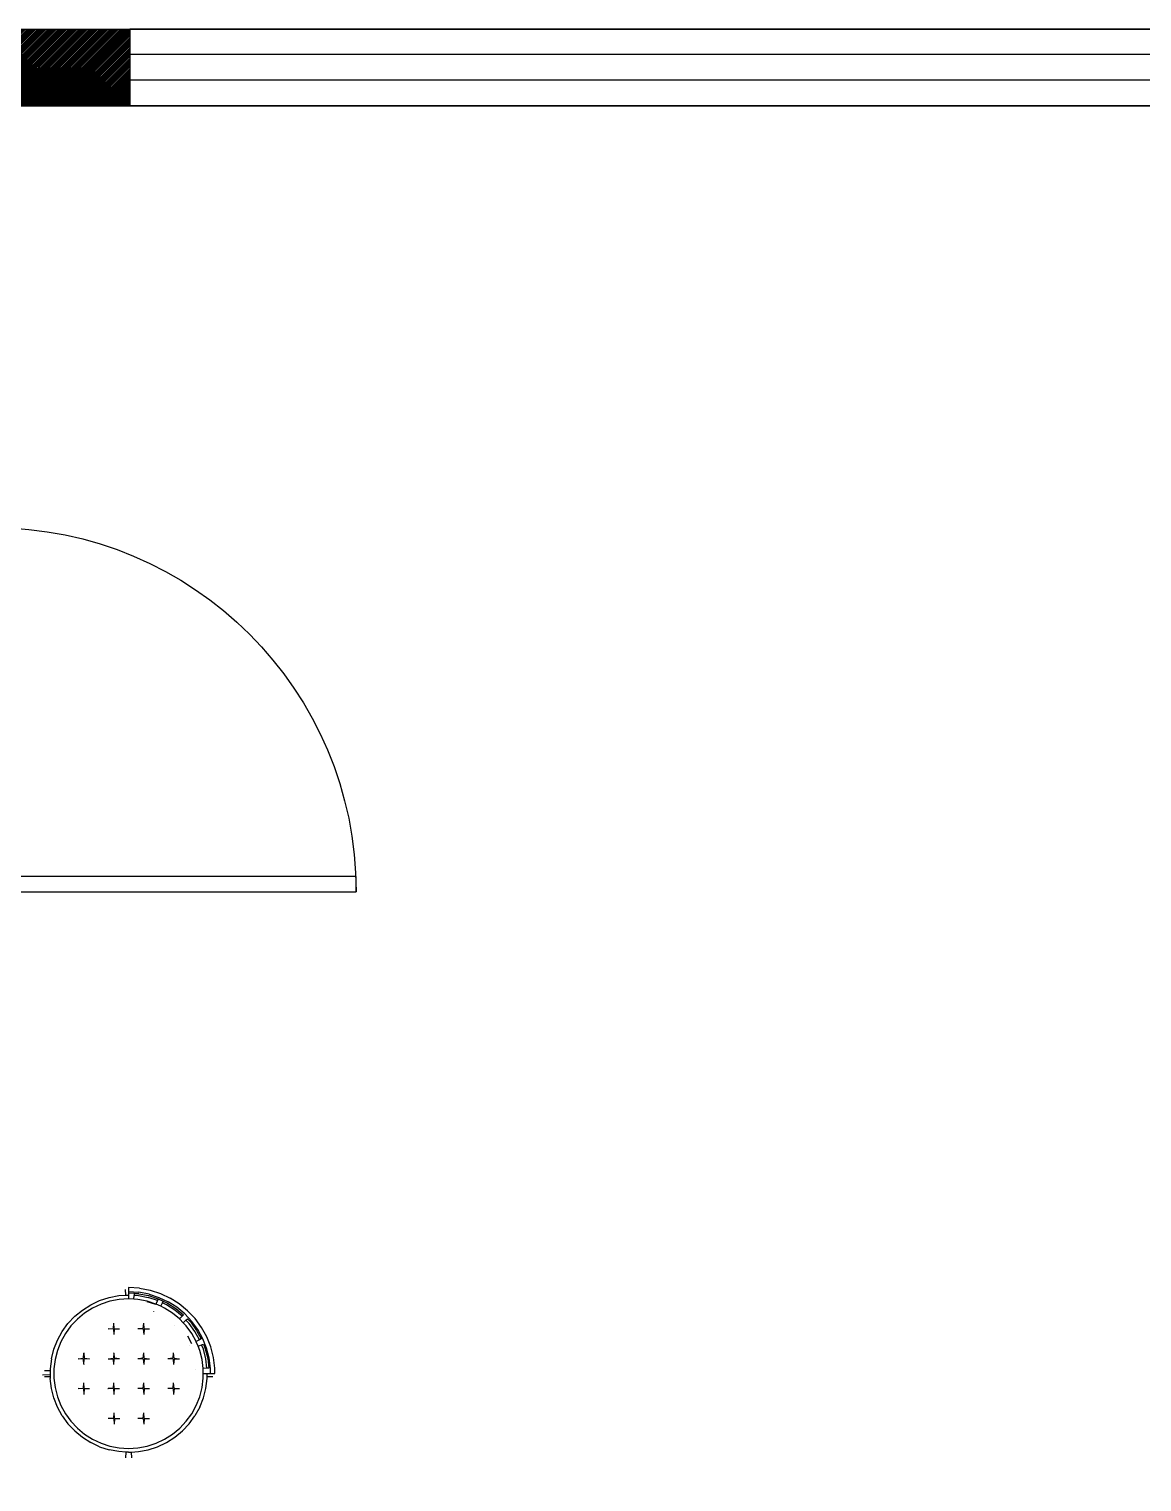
# Model space of a CAD drawing. Header units: millimetres. Extents: x -1966 to 205283, y -140015 to 7000.
# Drawn here: x 41839 to 44740, y -92281 to -88491 of the extents above; entities that cross this region are included whole.
import ezdxf

# ---------------------------------------------------------------- set-up
doc = ezdxf.new("R2010")
doc.units = ezdxf.units.MM
doc.header["$LTSCALE"] = 1000
doc.layers.add('草图平面 01', color=7, linetype='Continuous')
doc.layers.add('草图平面 11', color=7, linetype='Continuous')

# ---------------------------------------------------------------- blocks, each defined once
blk = doc.blocks.new('door-950')
blk.add_lwpolyline([(77432.1, -33763.4), (78382.1, -33763.4), (78382.1, -33803.4), (77432.1, -33803.4)], close=True)
blk.add_arc((77432.1, -33763.4), 950, 270, 0)

msp = doc.modelspace()

# ---------------------------------------------------------------- hatches: boundary and pattern name
h = msp.add_hatch()
h.set_pattern_fill('ANSI32', color=256)
h.set_pattern_definition([(45, (-49974.1287, -55012.0713), (-3.36759605, 3.36759605), []), (45, (-49971.8836, -55012.0713), (-3.36759605, 3.36759605), [])])
h.paths.add_polyline_path([(42101.7, -88491.4), (35801.7, -88491.4), (35801.7, -91391.4), (36001.7, -91391.4), (36001.7, -90891.4), (36001.7, -88691.4), (42101.7, -88691.4)])
h.paths.add_polyline_path([(35801.7, -94511.6), (35801.7, -94648.8, 0.468176), (39101.7, -99085.9), (40804, -102691.4), (41804, -102691.4), (47201.7, -102691.4), (47201.7, -102591.4), (47201.7, -102491.4), (41025.1, -102491.4), (40929.4, -102491.4), (39301.7, -99091.4), (39301.7, -98091.4), (39101.7, -98091.4), (39101.7, -98885.5, -0.465706), (35992.4, -94711.6), (38101.7, -94711.6), (38101.7, -94511.6), (35995.2, -94511.6), (36001.7, -94011.7), (36001.7, -92291.4), (35801.7, -92291.4)])
h.paths.add_polyline_path([(51051.7, -102491.4), (49201.7, -102491.4), (49201.7, -102691.4), (52001.7, -102691.4), (52001.7, -102291.4), (51801.7, -102291.4), (51801.7, -102491.4)])
h.paths.add_polyline_path([(52001.7, -88491.4), (51601.7, -88491.4), (51601.7, -88691.4), (51801.7, -88691.4), (51801.7, -88891.4), (52001.7, -88891.4)])

# ---------------------------------------------------------------- linework, layer by layer
for p, q in [((51601.7, -88491.4), (42101.7, -88491.4)), ((42101.7, -88491.4), (42101.7, -88691.4)), ((51601.7, -88558.1), (42101.7, -88558.1)), ((51601.7, -88624.7), (42101.7, -88624.7)), ((42098.5, -91773.3), (42098.5, -91784.3)), ((42126.7, -91775.1), (42098.5, -91773.3)), ((42126.7, -91775.1), (42154.4, -91780.4)), ((41999.7, -91818.6), (42023, -91807.7)), ((42023, -91807.7), (42047.5, -91799.7)), ((42050, -91809.4), (42026.7, -91817)), ((42047.5, -91799.7), (42072.8, -91794.9)), ((42074, -91804.8), (42050, -91809.4)), ((42072.8, -91794.9), (42091.3, -91793.7)), ((42098.5, -91803.3), (42074, -91804.8)), ((42091.3, -91793.7), (42090.8, -91779)), ((42091.3, -91793.7), (42091.6, -91793.7)), ((42091.6, -91793.7), (42092.3, -91793.7)), ((42092.3, -91793.7), (42093.4, -91793.6)), ((42093.4, -91793.6), (42094.8, -91793.5)), ((42094.8, -91793.5), (42096.3, -91793.4)), ((42096.3, -91793.4), (42098.5, -91793.3)), ((42098.5, -91784.3), (42098.5, -91788.1)), ((42098.5, -91784.3), (42125.3, -91785.9)), ((42113.1, -91789.1), (42098.5, -91788.1)), ((42098.5, -91788.1), (42098.5, -91793.3)), ((42098.5, -91793.3), (42098.5, -91803.3)), ((42112.1, -91804.1), (42098.5, -91803.3)), ((42112.1, -91804.1), (42112.8, -91794.2)), ((42122.9, -91804.8), (42112.1, -91804.1)), ((42113.1, -91789.1), (42112.8, -91794.2)), ((42124.2, -91794.9), (42112.8, -91794.2)), ((42124.8, -91789.8), (42113.1, -91789.1)), ((42147, -91809.4), (42122.9, -91804.8)), ((42124.2, -91794.9), (42149.5, -91799.7)), ((42124.8, -91789.8), (42150.7, -91794.7)), ((42151.7, -91791), (42125.3, -91785.9)), ((42169.7, -91818.3), (42146.6, -91810.8)), ((42169.9, -91816.9), (42147, -91809.4)), ((42173.6, -91807.6), (42149.5, -91799.7)), ((42150.7, -91794.7), (42175.5, -91802.8)), ((42151.7, -91791), (42177.3, -91799.3)), ((42154.4, -91780.4), (42181.3, -91789.1)), ((42173.6, -91807.6), (42169.9, -91816.9)), ((42175.5, -91802.8), (42173.6, -91807.6)), ((42175.5, -91802.8), (42175.8, -91802.9)), ((42175.8, -91802.9), (42188.8, -91809)), ((42177.3, -91799.3), (42201.6, -91810.7)), ((42181.3, -91789.1), (42206.9, -91801.1)), ((42182.3, -91822.6), (42186.6, -91813.6)), ((42186.6, -91813.6), (42188.8, -91809)), ((42197.2, -91818.6), (42186.6, -91813.6)), ((42188.8, -91809), (42199.7, -91814.1)), ((42199.7, -91814.1), (42222, -91828.3)), ((42224.3, -91825.1), (42201.6, -91810.7)), ((42230.7, -91816.3), (42206.9, -91801.1)), ((42252.5, -91834.3), (42230.7, -91816.3)), ((41940.5, -91867.6), (41958.2, -91848.8)), ((41958.2, -91848.8), (41978, -91832.4)), ((41983.9, -91840.5), (41965, -91856.1)), ((41978, -91832.4), (41999.7, -91818.6)), ((42004.5, -91827.4), (41983.9, -91840.5)), ((42026.7, -91817), (42004.5, -91827.4)), ((42163.5, -91836.6), (42163.5, -91836.7)), ((42170.3, -91817), (42169.9, -91816.9)), ((42182.3, -91822.6), (42170.3, -91817)), ((42192.4, -91827.4), (42182.3, -91822.6)), ((42213.1, -91840.5), (42192.4, -91827.4)), ((42219, -91832.4), (42197.2, -91818.6)), ((42231.4, -91855.7), (42213.1, -91840.5)), ((42238.3, -91848.4), (42219, -91832.4)), ((42222, -91828.3), (42241.8, -91844.6)), ((42245, -91842.3), (42224.3, -91825.1)), ((42238.3, -91848.4), (42231.4, -91855.7)), ((42241.8, -91844.6), (42238.3, -91848.4)), ((42263.4, -91861.9), (42245, -91842.3)), ((42271.9, -91854.9), (42252.5, -91834.3)), ((41913, -91911), (41925.4, -91888.4)), ((41925.4, -91888.4), (41940.5, -91867.6)), ((41948.2, -91874), (41933.8, -91893.8)), ((41965, -91856.1), (41948.2, -91874)), ((42045.2, -91881.3), (42044.9, -91881.3)), ((42045.2, -91881.3), (42058.9, -91880.3)), ((42058.9, -91882.3), (42045.2, -91881.3)), ((42058.9, -91880.3), (42059.9, -91866.6)), ((42058.9, -91882.3), (42059.9, -91896.3)), ((42059.9, -91866.6), (42059.9, -91866.3)), ((42060.9, -91880.3), (42059.9, -91866.6)), ((42060.9, -91882.3), (42059.9, -91896.3)), ((42060.9, -91880.3), (42074.5, -91881.3)), ((42060.9, -91882.3), (42074.5, -91881.3)), ((42074.5, -91881.3), (42074.9, -91881.3)), ((42123.2, -91881.3), (42122.9, -91881.3)), ((42136.9, -91880.3), (42123.2, -91881.3)), ((42136.9, -91882.3), (42123.2, -91881.3)), ((42136.9, -91880.3), (42137.9, -91866.6)), ((42136.9, -91882.3), (42137.9, -91895.9)), ((42137.9, -91866.6), (42137.9, -91866.3)), ((42138.9, -91880.3), (42137.9, -91866.6)), ((42138.9, -91882.3), (42137.9, -91895.9)), ((42138.9, -91880.3), (42152.5, -91881.3)), ((42138.9, -91882.3), (42152.5, -91881.3)), ((42152.5, -91881.3), (42152.9, -91881.3)), ((42218.2, -91871.7), (42218.2, -91871.7)), ((42232, -91856.1), (42231.4, -91855.7)), ((42240.8, -91865.6), (42232, -91856.1)), ((42240.8, -91865.6), (42248.1, -91858.8)), ((42248.7, -91874), (42240.8, -91865.6)), ((42248.1, -91858.8), (42251.9, -91855.3)), ((42256.4, -91867.6), (42248.1, -91858.8)), ((42263.1, -91893.8), (42248.7, -91874)), ((42251.9, -91855.3), (42260.4, -91864.3)), ((42271.6, -91888.4), (42256.4, -91867.6)), ((42260.4, -91864.3), (42275.9, -91885.7)), ((42279.2, -91883.6), (42263.4, -91861.9)), ((42283.5, -91910.1), (42271.6, -91888.4)), ((42288.5, -91877.7), (42271.9, -91854.9)), ((42275.9, -91885.7), (42288.1, -91907.8)), ((42292.1, -91907.2), (42279.2, -91883.6)), ((42302.1, -91902.5), (42288.5, -91877.7)), ((41903.5, -91934.9), (41913, -91911)), ((41922, -91915.3), (41913, -91938)), ((41933.8, -91893.8), (41922, -91915.3)), ((42137.9, -91895.9), (42137.9, -91896.3)), ((42263.7, -91920.5), (42252.7, -91900.4)), ((42256.3, -91924.3), (42256.2, -91924.4)), ((42274.4, -91914.4), (42263.1, -91893.8)), ((42283.5, -91910.1), (42274.4, -91914.4)), ((42274.9, -91915.3), (42274.4, -91914.4)), ((42279.6, -91927), (42274.9, -91915.3)), ((42279.6, -91927), (42288.8, -91923.3)), ((42283.9, -91938), (42279.6, -91927)), ((42288.1, -91907.8), (42283.5, -91910.1)), ((42288.8, -91923.3), (42293.6, -91921.4)), ((42293.5, -91934.9), (42288.8, -91923.3)), ((42302, -91932.1), (42292.1, -91907.2)), ((42293.6, -91921.4), (42298.3, -91933.3)), ((42312.5, -91928.8), (42302.1, -91902.5)), ((42319.5, -91956.1), (42312.5, -91928.8)), ((41897.1, -91959.9), (41893.9, -91985.4)), ((41897.1, -91959.9), (41903.5, -91934.9)), ((41906.9, -91961.7), (41903.9, -91986)), ((41913, -91938), (41906.9, -91961.7)), ((41966.9, -91959.3), (41967.2, -91959.3)), ((41967.2, -91959.3), (41980.9, -91958.3)), ((41980.9, -91960.3), (41967.2, -91959.3)), ((41980.9, -91958.3), (41981.9, -91944.6)), ((41981.9, -91973.9), (41980.9, -91960.3)), ((41981.9, -91944.3), (41981.9, -91944.6)), ((41981.9, -91944.6), (41982.9, -91958.3)), ((41981.9, -91973.9), (41982.9, -91960.3)), ((41982.9, -91958.3), (41996.5, -91959.3)), ((41996.5, -91959.3), (41982.9, -91960.3)), ((41996.5, -91959.3), (41996.9, -91959.3)), ((42044.9, -91959.3), (42045.2, -91959.3)), ((42045.2, -91959.3), (42058.9, -91958.3)), ((42045.2, -91959.3), (42058.9, -91960.3)), ((42059.9, -91944.6), (42058.9, -91958.3)), ((42059.9, -91973.9), (42058.9, -91960.3)), ((42059.9, -91944.6), (42059.9, -91944.3)), ((42059.9, -91944.6), (42060.9, -91958.3)), ((42059.9, -91973.9), (42060.9, -91960.3)), ((42074.5, -91959.3), (42060.9, -91958.3)), ((42074.5, -91959.3), (42060.9, -91960.3)), ((42074.9, -91959.3), (42074.5, -91959.3)), ((42123.2, -91959.3), (42122.9, -91959.3)), ((42136.9, -91958.3), (42123.2, -91959.3)), ((42136.9, -91960.3), (42123.2, -91959.3)), ((42136.9, -91958.3), (42137.9, -91944.6)), ((42136.9, -91960.3), (42137.9, -91973.9)), ((42137.9, -91944.6), (42137.9, -91944.3)), ((42138.9, -91958.3), (42137.9, -91944.6)), ((42138.9, -91960.3), (42137.9, -91973.9)), ((42138.9, -91958.3), (42152.5, -91959.3)), ((42138.9, -91960.3), (42152.5, -91959.3)), ((42152.5, -91959.3), (42152.9, -91959.3)), ((42201.2, -91959.3), (42200.9, -91959.3)), ((42214.9, -91958.3), (42201.2, -91959.3)), ((42214.9, -91960.3), (42201.2, -91959.3)), ((42214.9, -91958.3), (42215.9, -91944.6)), ((42214.9, -91960.3), (42215.9, -91973.9)), ((42215.9, -91944.6), (42215.9, -91944.3)), ((42216.9, -91958.3), (42215.9, -91944.6)), ((42216.9, -91960.3), (42215.9, -91973.9)), ((42216.9, -91958.3), (42230.5, -91959.3)), ((42216.9, -91960.3), (42230.5, -91959.3)), ((42230.5, -91959.3), (42230.9, -91959.3)), ((42290, -91961.7), (42283.9, -91938)), ((42292.9, -91984.7), (42290, -91961.7)), ((42299.9, -91959.9), (42293.5, -91934.9)), ((42298.3, -91933.3), (42304.9, -91958.9)), ((42302.9, -91984), (42299.9, -91959.9)), ((42308.7, -91958.2), (42302, -91932.1)), ((42304.9, -91958.9), (42308, -91983.6)), ((42312.1, -91984.8), (42308.7, -91958.2)), ((42323, -91984.2), (42319.5, -91956.1)), ((41874.1, -92001.1), (41893.9, -92000.4)), ((41893.9, -91991.1), (41879.2, -91990.6)), ((41879.2, -92005.9), (41893.9, -92005.4)), ((41893.9, -91985.4), (41893.9, -91991.1)), ((41893.9, -91991.1), (41893.9, -91991.4)), ((41893.9, -91991.4), (41893.9, -91992.1)), ((41893.9, -91992.1), (41893.9, -91993.2)), ((41893.9, -91993.2), (41893.9, -91994.6)), ((41893.9, -91994.6), (41893.9, -91996.1)), ((41893.9, -91996.1), (41893.9, -92000.4)), ((41893.9, -92000.4), (41893.9, -92002)), ((41893.9, -92002), (41893.9, -92003.4)), ((41893.9, -92003.4), (41893.9, -92004.5)), ((41893.9, -92004.5), (41893.9, -92005.2)), ((41893.9, -92005.2), (41893.9, -92005.4)), ((41893.9, -92005.4), (41893.9, -92011.2)), ((41903.9, -91986), (41903.9, -92010.5)), ((41981.9, -91973.9), (41981.9, -91974.3)), ((42059.9, -91974.3), (42059.9, -91973.9)), ((42137.9, -91973.9), (42137.9, -91974.3)), ((42215.9, -91973.9), (42215.9, -91974.3)), ((42272.4, -91987.3), (42272.4, -91987.3)), ((42302.9, -91984), (42292.9, -91984.7)), ((42293.1, -91986), (42292.9, -91984.7)), ((42293.1, -91998.3), (42293.1, -91986)), ((42293.1, -91998.3), (42303.1, -91998.3)), ((42293.1, -92010.5), (42293.1, -91998.3)), ((42308, -91983.6), (42302.9, -91984)), ((42303.1, -91998.3), (42312.1, -91998.3)), ((42303.1, -92000.4), (42303.1, -91998.3)), ((42303.1, -92002), (42303.1, -92000.4)), ((42303.1, -92003.4), (42303.1, -92002)), ((42303.1, -92004.5), (42303.1, -92003.4)), ((42303.1, -92005.2), (42303.1, -92004.5)), ((42303.1, -92005.4), (42303.1, -92005.2)), ((42303.1, -92011.2), (42303.1, -92005.4)), ((42303.1, -92005.4), (42317.8, -92005.9)), ((42312.1, -91998.3), (42312.1, -91984.8)), ((42312.1, -91998.3), (42322.9, -91998.3)), ((42322.9, -91998.3), (42323, -91998.3)), ((42323, -91998.3), (42323, -91984.2)), ((41897.1, -92036.7), (41893.9, -92011.2)), ((41903.5, -92061.6), (41897.1, -92036.7)), ((41903.9, -92010.5), (41906.9, -92034.8)), ((41906.9, -92034.8), (41913, -92058.5)), ((41966.9, -92037.3), (41967.2, -92037.3)), ((41967.2, -92037.3), (41980.9, -92036.3)), ((41980.9, -92038.3), (41967.2, -92037.3)), ((41980.9, -92036.3), (41981.9, -92022.6)), ((41980.9, -92038.3), (41981.9, -92051.9)), ((41981.9, -92022.6), (41981.9, -92022.3)), ((41982.9, -92036.3), (41981.9, -92022.6)), ((41982.9, -92038.3), (41981.9, -92051.9)), ((41982.9, -92036.3), (41996.5, -92037.3)), ((41982.9, -92038.3), (41996.5, -92037.3)), ((41996.5, -92037.3), (41996.9, -92037.3)), ((42044.5, -92037.3), (42044.9, -92037.3)), ((42045.2, -92037.3), (42044.9, -92037.3)), ((42058.9, -92036.3), (42045.2, -92037.3)), ((42058.9, -92038.3), (42045.2, -92037.3)), ((42058.9, -92036.3), (42059.9, -92022.6)), ((42058.9, -92038.3), (42059.9, -92051.9)), ((42059.9, -92022.6), (42059.9, -92022.3)), ((42060.9, -92036.3), (42059.9, -92022.6)), ((42060.9, -92038.3), (42059.9, -92051.9)), ((42060.9, -92036.3), (42074.5, -92037.3)), ((42060.9, -92038.3), (42074.5, -92037.3)), ((42074.5, -92037.3), (42074.9, -92037.3)), ((42123.2, -92037.3), (42122.9, -92037.3)), ((42136.9, -92036.3), (42123.2, -92037.3)), ((42136.9, -92038.3), (42123.2, -92037.3)), ((42136.9, -92036.3), (42137.9, -92022.6)), ((42136.9, -92038.3), (42137.9, -92051.9)), ((42137.9, -92022.6), (42137.9, -92022.3)), ((42138.9, -92036.3), (42137.9, -92022.6)), ((42138.9, -92038.3), (42137.9, -92051.9)), ((42138.9, -92036.3), (42152.5, -92037.3)), ((42138.9, -92038.3), (42152.5, -92037.3)), ((42152.5, -92037.3), (42152.9, -92037.3)), ((42201.2, -92037.3), (42200.9, -92037.3)), ((42214.9, -92036.3), (42201.2, -92037.3)), ((42214.9, -92038.3), (42201.2, -92037.3)), ((42214.9, -92036.3), (42215.9, -92022.6)), ((42214.9, -92038.3), (42215.9, -92051.9)), ((42215.9, -92022.6), (42215.9, -92022.3)), ((42216.9, -92036.3), (42215.9, -92022.6)), ((42216.9, -92038.3), (42215.9, -92051.9)), ((42216.9, -92036.3), (42230.5, -92037.3)), ((42216.9, -92038.3), (42230.5, -92037.3)), ((42230.5, -92037.3), (42230.9, -92037.3)), ((42283.9, -92058.5), (42290, -92034.8)), ((42290, -92034.8), (42293.1, -92010.5)), ((42293.5, -92061.6), (42299.9, -92036.7)), ((42299.9, -92036.7), (42303.1, -92011.2)), ((41913, -92085.6), (41903.5, -92061.6)), ((41913, -92058.5), (41922, -92081.3)), ((41922, -92081.3), (41933.8, -92102.8)), ((41981.9, -92051.9), (41981.9, -92052.3)), ((42059.9, -92051.9), (42059.9, -92052.3)), ((42059.9, -92052.6), (42059.9, -92052.3)), ((42137.9, -92051.9), (42137.9, -92052.3)), ((42215.9, -92051.9), (42215.9, -92052.3)), ((42263.1, -92102.8), (42274.9, -92081.3)), ((42274.9, -92081.3), (42283.9, -92058.5)), ((42284, -92085.6), (42293.5, -92061.6)), ((41925.4, -92108.1), (41913, -92085.6)), ((41925.4, -92108.1), (41940.5, -92129)), ((41933.8, -92102.8), (41948.2, -92122.6)), ((42045.9, -92115.3), (42045.6, -92115.3)), ((42059.6, -92114.3), (42045.9, -92115.3)), ((42059.6, -92116.3), (42045.9, -92115.3)), ((42059.6, -92114.3), (42060.6, -92100.6)), ((42059.6, -92116.3), (42060.6, -92129.9)), ((42060.6, -92100.6), (42060.6, -92100.3)), ((42061.6, -92114.3), (42060.6, -92100.6)), ((42061.6, -92116.3), (42060.6, -92129.9)), ((42061.6, -92114.3), (42075.2, -92115.3)), ((42061.6, -92116.3), (42075.2, -92115.3)), ((42075.2, -92115.3), (42075.6, -92115.3)), ((42123.2, -92115.3), (42122.9, -92115.3)), ((42136.9, -92114.3), (42123.2, -92115.3)), ((42136.9, -92116.3), (42123.2, -92115.3)), ((42136.9, -92114.3), (42137.9, -92100.6)), ((42136.9, -92116.3), (42137.9, -92129.9)), ((42137.9, -92100.6), (42137.9, -92100.3)), ((42138.9, -92114.3), (42137.9, -92100.6)), ((42138.9, -92116.3), (42137.9, -92129.9)), ((42138.9, -92114.3), (42152.5, -92115.3)), ((42138.9, -92116.3), (42152.5, -92115.3)), ((42152.5, -92115.3), (42152.9, -92115.3)), ((42248.7, -92122.6), (42263.1, -92102.8)), ((42256.4, -92129), (42271.6, -92108.1)), ((42284, -92085.6), (42271.6, -92108.1)), ((41958.2, -92147.7), (41940.5, -92129)), ((41948.2, -92122.6), (41965, -92140.4)), ((41958.2, -92147.7), (41978, -92164.1)), ((41965, -92140.4), (41983.9, -92156)), ((41983.9, -92156), (42004.5, -92169.2)), ((42060.6, -92129.9), (42060.6, -92130.3)), ((42137.9, -92129.9), (42137.9, -92130.3)), ((42192.4, -92169.2), (42213.1, -92156)), ((42213.1, -92156), (42232, -92140.4)), ((42219, -92164.1), (42238.8, -92147.7)), ((42232, -92140.4), (42248.7, -92122.6)), ((42238.8, -92147.7), (42256.4, -92129)), ((41978, -92164.1), (41999.7, -92177.9)), ((42023, -92188.9), (41999.7, -92177.9)), ((42004.5, -92169.2), (42026.7, -92179.6)), ((42023, -92188.9), (42047.5, -92196.8)), ((42026.7, -92179.6), (42050, -92187.2)), ((42050, -92187.2), (42074, -92191.7)), ((42074, -92191.7), (42098.5, -92193.3)), ((42098.5, -92193.3), (42122.9, -92191.7)), ((42122.9, -92191.7), (42147, -92187.2)), ((42147, -92187.2), (42170.3, -92179.6)), ((42149.5, -92196.8), (42174, -92188.9)), ((42170.3, -92179.6), (42192.4, -92169.2)), ((42174, -92188.9), (42197.2, -92177.9)), ((42197.2, -92177.9), (42219, -92164.1)), ((42072.8, -92201.7), (42047.5, -92196.8)), ((42091.3, -92202.8), (42072.8, -92201.7)), ((42091.3, -92202.8), (42090.8, -92217.5)), ((42091.6, -92202.9), (42091.3, -92202.8)), ((42092.3, -92202.9), (42091.6, -92202.9)), ((42093.4, -92203), (42092.3, -92202.9)), ((42094.8, -92203.1), (42093.4, -92203)), ((42096.3, -92203.1), (42094.8, -92203.1)), ((42098.5, -92203.3), (42096.3, -92203.1)), ((42098.5, -92203.3), (42100.6, -92203.1)), ((42100.6, -92203.1), (42102.2, -92203.1)), ((42102.2, -92203.1), (42103.6, -92203)), ((42103.6, -92203), (42104.7, -92202.9)), ((42104.7, -92202.9), (42105.4, -92202.9)), ((42105.4, -92202.9), (42105.6, -92202.8)), ((42105.6, -92202.8), (42124.2, -92201.7)), ((42105.6, -92202.8), (42106.1, -92217.5)), ((42124.2, -92201.7), (42149.5, -92196.8))]:
    msp.add_line(p, q)
at = {"layer": '草图平面 01'}
for p, q in [((35801.7, -88491.4), (47801.7, -88491.4)), ((35801.7, -88491.4), (47801.7, -88491.4)), ((47801.7, -88691.4), (36001.7, -88691.4)), ((39301.7, -88691.4), (43301.7, -88691.4)), ((40546.7, -88691.4), (47801.7, -88691.4)), ((43301.7, -88691.4), (47801.7, -88691.4)), ((43301.7, -88691.4), (51801.7, -88691.4))]:
    msp.add_line(p, q, dxfattribs=at)
at = {"layer": '草图平面 11'}
msp.add_line((47801.7, -88691.4, 3000), (39301.7, -88691.4, 3000), dxfattribs=at)

# ---------------------------------------------------------------- block references
at = {"xscale": -1, "rotation": 180}
msp.add_blockref('door-950', (-35690.4, -124504.8), dxfattribs=at)

doc.saveas('drawing.dxf')
